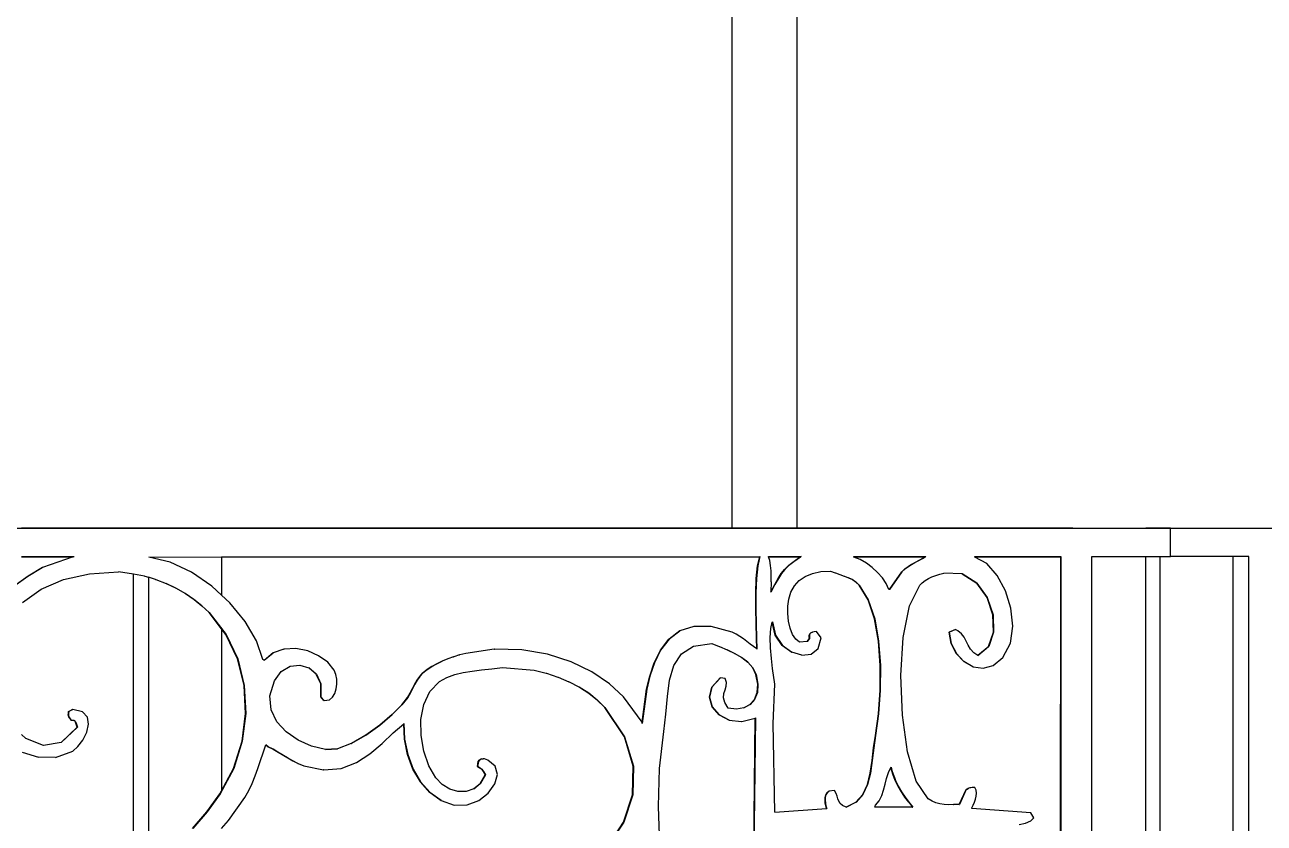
# Model space of a CAD drawing. Header units: inches. Extents: x -343 to 13887, y -13069 to -746.
# Drawn here: x 3026.01 to 3064.18, y -9092.24 to -9067.67 of the extents above; entities that cross this region are included whole.
import ezdxf

# ---------------------------------------------------------------- set-up
doc = ezdxf.new("R2010")
doc.units = ezdxf.units.IN
doc.header["$LTSCALE"] = 17
doc.header["$MEASUREMENT"] = 0
doc.layers.add('OUTLINE', color=1, linetype='Continuous', lineweight=25)

# ---------------------------------------------------------------- blocks, each defined once
blk = doc.blocks.new('kk')
for p, q in [((-1759, -2491.1), (-1656.537, -2491.1)), ((-1720.193, -2491.1), (-1723.644, -2491.1)), ((-1719.728, -2491.1), (-1720.193, -2491.1)), ((-1717.483, -2491.1), (-1719.728, -2491.1)), ((-1691.267, -2491.1), (-1717.483, -2491.1)), ((-1691.267, -2491.1), (-1689.022, -2491.1)), ((-1688.59, -2491.1), (-1689.022, -2491.1)), ((-1688.266, -2491.1), (-1688.59, -2491.1)), ((-1688.266, -2491.965), (-1688.266, -2491.1)), ((-1688.266, -2491.1), (-1686.344, -2491.1)), ((-1686.344, -2491.1), (-1660.129, -2491.1)), ((-1723.644, -2491.969), (-1722.024, -2491.965)), ((-1723.644, -2491.976), (-1722.055, -2491.976)), ((-1722.055, -2491.976), (-1722.999, -2492.311)), ((-1722.055, -2491.976), (-1722.051, -2491.976)), ((-1722.051, -2491.976), (-1722.024, -2491.965)), ((-1722.024, -2491.965), (-1722.02, -2491.965)), ((-1719.726, -2491.986), (-1717.483, -2491.984)), ((-1719.066, -2492.145), (-1719.726, -2491.986)), ((-1718.409, -2492.453), (-1719.066, -2492.145)), ((-1717.483, -2491.984), (-1710.393, -2491.976)), ((-1717.483, -2491.984), (-1717.483, -2493.159)), ((-1710.393, -2491.976), (-1700.907, -2491.965)), ((-1710.393, -2491.976), (-1700.91, -2491.976)), ((-1701.018, -2492.644), (-1700.978, -2492.256)), ((-1700.974, -2492.256), (-1701.013, -2492.644)), ((-1700.978, -2492.256), (-1700.91, -2491.976)), ((-1700.978, -2492.256), (-1700.974, -2492.256)), ((-1700.903, -2491.965), (-1700.974, -2492.256)), ((-1700.91, -2491.976), (-1700.907, -2491.965)), ((-1700.907, -2491.965), (-1700.903, -2491.965)), ((-1700.64, -2491.965), (-1699.641, -2491.965)), ((-1700.637, -2491.976), (-1700.64, -2491.965)), ((-1700.637, -2491.976), (-1699.657, -2491.976)), ((-1700.599, -2492.091), (-1700.637, -2491.976)), ((-1700.574, -2492.241), (-1700.599, -2492.091)), ((-1700.561, -2492.406), (-1700.574, -2492.241)), ((-1700.146, -2492.369), (-1700.022, -2492.25)), ((-1700.018, -2492.25), (-1700.142, -2492.369)), ((-1700.022, -2492.25), (-1699.859, -2492.121)), ((-1700.022, -2492.25), (-1700.018, -2492.25)), ((-1699.855, -2492.121), (-1700.018, -2492.25)), ((-1699.859, -2492.121), (-1699.657, -2491.976)), ((-1699.859, -2492.121), (-1699.855, -2492.121)), ((-1699.652, -2491.976), (-1699.855, -2492.121)), ((-1699.657, -2491.976), (-1699.641, -2491.965)), ((-1699.657, -2491.976), (-1699.652, -2491.976)), ((-1699.637, -2491.965), (-1699.652, -2491.976)), ((-1699.641, -2491.965), (-1699.637, -2491.965)), ((-1698.012, -2491.965), (-1695.795, -2491.965)), ((-1698.012, -2491.976), (-1698.012, -2491.965)), ((-1698.012, -2491.976), (-1695.813, -2491.976)), ((-1698.012, -2491.986), (-1698.012, -2491.976)), ((-1697.817, -2492.062), (-1698.012, -2491.986)), ((-1697.626, -2492.17), (-1697.817, -2492.062)), ((-1697.444, -2492.304), (-1697.626, -2492.17)), ((-1696.349, -2492.282), (-1696.242, -2492.216)), ((-1696.237, -2492.216), (-1696.344, -2492.282)), ((-1696.242, -2492.216), (-1696.13, -2492.155)), ((-1696.242, -2492.216), (-1696.237, -2492.216)), ((-1696.125, -2492.155), (-1696.237, -2492.216)), ((-1696.13, -2492.155), (-1696.016, -2492.095)), ((-1696.13, -2492.155), (-1696.125, -2492.155)), ((-1696.011, -2492.095), (-1696.125, -2492.155)), ((-1696.016, -2492.095), (-1695.903, -2492.033)), ((-1696.016, -2492.095), (-1696.011, -2492.095)), ((-1695.899, -2492.033), (-1696.011, -2492.095)), ((-1695.903, -2492.033), (-1695.813, -2491.976)), ((-1695.903, -2492.033), (-1695.899, -2492.033)), ((-1695.808, -2491.976), (-1695.899, -2492.033)), ((-1695.813, -2491.976), (-1695.795, -2491.965)), ((-1695.813, -2491.976), (-1695.808, -2491.976)), ((-1695.791, -2491.965), (-1695.808, -2491.976)), ((-1695.795, -2491.965), (-1695.791, -2491.965)), ((-1694.286, -2491.965), (-1691.639, -2491.965)), ((-1694.286, -2491.976), (-1694.286, -2491.965)), ((-1694.286, -2491.976), (-1691.639, -2491.976)), ((-1694.286, -2491.986), (-1694.286, -2491.976)), ((-1693.921, -2492.189), (-1694.286, -2491.986)), ((-1693.599, -2492.551), (-1693.921, -2492.189)), ((-1691.652, -2506.258), (-1691.639, -2491.976)), ((-1691.634, -2491.976), (-1691.647, -2506.258)), ((-1691.639, -2491.976), (-1691.639, -2491.965)), ((-1691.639, -2491.965), (-1691.634, -2491.965)), ((-1691.639, -2491.976), (-1691.634, -2491.976)), ((-1691.634, -2491.965), (-1691.634, -2491.976)), ((-1690.679, -2522.061), (-1690.679, -2491.965)), ((-1690.679, -2491.965), (-1689.022, -2491.965)), ((-1689.022, -2522.061), (-1689.022, -2491.965)), ((-1689.022, -2491.965), (-1688.59, -2491.965)), ((-1688.59, -2491.965), (-1688.59, -2522.061)), ((-1688.59, -2491.965), (-1688.266, -2491.965)), ((-1686.344, -2491.965), (-1688.266, -2491.965)), ((-1686.344, -2491.965), (-1686.344, -2519.705)), ((-1685.854, -2491.965), (-1686.344, -2491.965)), ((-1685.854, -2519.705), (-1685.854, -2491.965)), ((-1723.875, -2492.88), (-1723.448, -2492.572)), ((-1723.443, -2492.572), (-1723.87, -2492.88)), ((-1723.448, -2492.572), (-1723.004, -2492.311)), ((-1723.448, -2492.572), (-1723.443, -2492.572)), ((-1722.999, -2492.311), (-1723.443, -2492.572)), ((-1723.004, -2492.311), (-1722.999, -2492.311)), ((-1722.346, -2492.678), (-1721.552, -2492.497)), ((-1721.552, -2492.497), (-1720.658, -2492.441)), ((-1720.193, -2492.516), (-1720.658, -2492.441)), ((-1720.193, -2501.977), (-1720.193, -2492.516)), ((-1719.851, -2492.57), (-1720.193, -2492.516)), ((-1719.851, -2492.57), (-1719.846, -2492.57)), ((-1719.846, -2492.57), (-1719.728, -2492.609)), ((-1719.728, -2492.609), (-1719.728, -2501.605)), ((-1719.514, -2492.676), (-1719.728, -2492.609)), ((-1717.785, -2492.881), (-1718.409, -2492.453)), ((-1701.033, -2493.095), (-1701.018, -2492.644)), ((-1701.013, -2492.644), (-1701.028, -2493.095)), ((-1701.018, -2492.644), (-1701.013, -2492.644)), ((-1700.558, -2492.58), (-1700.561, -2492.406)), ((-1700.56, -2492.753), (-1700.558, -2492.58)), ((-1700.445, -2492.826), (-1700.342, -2492.641)), ((-1700.337, -2492.641), (-1700.441, -2492.826)), ((-1700.342, -2492.641), (-1700.248, -2492.493)), ((-1700.342, -2492.641), (-1700.337, -2492.641)), ((-1700.243, -2492.493), (-1700.337, -2492.641)), ((-1700.248, -2492.493), (-1700.146, -2492.369)), ((-1700.248, -2492.493), (-1700.243, -2492.493)), ((-1700.142, -2492.369), (-1700.243, -2492.493)), ((-1700.146, -2492.369), (-1700.142, -2492.369)), ((-1699.696, -2492.709), (-1699.512, -2492.58)), ((-1699.512, -2492.58), (-1699.29, -2492.488)), ((-1699.29, -2492.488), (-1699.029, -2492.433)), ((-1699.029, -2492.433), (-1698.729, -2492.419)), ((-1698.729, -2492.419), (-1698.586, -2492.476)), ((-1698.586, -2492.476), (-1698.582, -2492.476)), ((-1698.582, -2492.476), (-1698.309, -2492.571)), ((-1698.309, -2492.571), (-1698.304, -2492.571)), ((-1698.304, -2492.571), (-1698.18, -2492.622)), ((-1698.18, -2492.622), (-1698.176, -2492.622)), ((-1698.061, -2492.681), (-1698.18, -2492.622)), ((-1698.176, -2492.622), (-1698.056, -2492.681)), ((-1697.279, -2492.459), (-1697.444, -2492.304)), ((-1697.135, -2492.627), (-1697.279, -2492.459)), ((-1697.019, -2492.803), (-1697.135, -2492.627)), ((-1696.918, -2492.981), (-1696.536, -2492.441)), ((-1696.531, -2492.441), (-1696.914, -2492.981)), ((-1696.536, -2492.441), (-1696.448, -2492.355)), ((-1696.536, -2492.441), (-1696.531, -2492.441)), ((-1696.444, -2492.355), (-1696.531, -2492.441)), ((-1696.448, -2492.355), (-1696.349, -2492.282)), ((-1696.448, -2492.355), (-1696.444, -2492.355)), ((-1696.344, -2492.282), (-1696.444, -2492.355)), ((-1696.349, -2492.282), (-1696.344, -2492.282)), ((-1695.716, -2492.649), (-1695.607, -2492.597)), ((-1695.607, -2492.597), (-1695.491, -2492.552)), ((-1695.491, -2492.552), (-1695.369, -2492.515)), ((-1695.369, -2492.515), (-1695.241, -2492.484)), ((-1694.679, -2492.507), (-1695.241, -2492.484)), ((-1694.679, -2492.507), (-1694.674, -2492.507)), ((-1694.228, -2492.785), (-1694.679, -2492.507)), ((-1694.674, -2492.507), (-1694.224, -2492.785)), ((-1693.342, -2493.024), (-1693.599, -2492.551)), ((-1723.609, -2493.382), (-1723.033, -2492.976)), ((-1723.033, -2492.976), (-1722.346, -2492.678)), ((-1719.514, -2492.676), (-1719.51, -2492.676)), ((-1719.51, -2492.676), (-1719.193, -2492.802)), ((-1719.193, -2492.802), (-1719.189, -2492.802)), ((-1718.889, -2492.947), (-1719.193, -2492.802)), ((-1719.189, -2492.802), (-1718.884, -2492.947)), ((-1718.889, -2492.947), (-1718.884, -2492.947)), ((-1718.603, -2493.109), (-1718.889, -2492.947)), ((-1718.884, -2492.947), (-1718.598, -2493.109)), ((-1717.483, -2493.159), (-1717.785, -2492.881)), ((-1700.56, -2492.753), (-1700.568, -2493.058)), ((-1700.441, -2492.826), (-1700.568, -2493.068)), ((-1700.568, -2493.058), (-1700.445, -2492.826)), ((-1700.445, -2492.826), (-1700.441, -2492.826)), ((-1699.949, -2493.063), (-1699.842, -2492.871)), ((-1699.842, -2492.871), (-1699.696, -2492.709)), ((-1697.95, -2492.756), (-1698.061, -2492.681)), ((-1698.061, -2492.681), (-1698.056, -2492.681)), ((-1698.056, -2492.681), (-1697.946, -2492.756)), ((-1697.95, -2492.756), (-1697.946, -2492.756)), ((-1697.85, -2492.851), (-1697.95, -2492.756)), ((-1697.946, -2492.756), (-1697.845, -2492.851)), ((-1697.571, -2493.301), (-1697.85, -2492.851)), ((-1697.85, -2492.851), (-1697.845, -2492.851)), ((-1697.845, -2492.851), (-1697.567, -2493.301)), ((-1696.937, -2492.981), (-1697.019, -2492.803)), ((-1696.918, -2492.981), (-1696.937, -2492.981)), ((-1696.914, -2492.981), (-1696.918, -2492.981)), ((-1696.3, -2493.491), (-1695.982, -2492.851)), ((-1695.982, -2492.851), (-1695.904, -2492.776)), ((-1695.904, -2492.776), (-1695.815, -2492.708)), ((-1695.815, -2492.708), (-1695.716, -2492.649)), ((-1694.228, -2492.785), (-1694.224, -2492.785)), ((-1693.908, -2493.234), (-1694.228, -2492.785)), ((-1694.224, -2492.785), (-1693.904, -2493.234)), ((-1693.174, -2493.561), (-1693.342, -2493.024)), ((-1718.336, -2493.289), (-1718.603, -2493.109)), ((-1718.603, -2493.109), (-1718.598, -2493.109)), ((-1718.598, -2493.109), (-1718.331, -2493.289)), ((-1718.336, -2493.289), (-1718.331, -2493.289)), ((-1718.091, -2493.485), (-1718.336, -2493.289)), ((-1718.331, -2493.289), (-1718.086, -2493.485)), ((-1717.224, -2493.396), (-1717.483, -2493.159)), ((-1716.756, -2493.966), (-1717.224, -2493.396)), ((-1701.033, -2493.095), (-1701.028, -2493.095)), ((-1701.032, -2493.573), (-1701.033, -2493.095)), ((-1701.028, -2493.095), (-1701.027, -2493.573)), ((-1700.568, -2493.068), (-1700.568, -2493.058)), ((-1700.048, -2493.497), (-1700.019, -2493.284)), ((-1700.019, -2493.284), (-1699.949, -2493.063)), ((-1697.571, -2493.301), (-1697.567, -2493.301)), ((-1697.376, -2493.89), (-1697.571, -2493.301)), ((-1697.567, -2493.301), (-1697.371, -2493.89)), ((-1693.908, -2493.234), (-1693.904, -2493.234)), ((-1693.732, -2493.766), (-1693.908, -2493.234)), ((-1693.904, -2493.234), (-1693.727, -2493.766)), ((-1718.091, -2493.485), (-1718.086, -2493.485)), ((-1717.868, -2493.695), (-1718.091, -2493.485)), ((-1718.086, -2493.485), (-1717.863, -2493.695)), ((-1717.868, -2493.695), (-1717.863, -2493.695)), ((-1717.483, -2494.192), (-1717.868, -2493.695)), ((-1717.863, -2493.695), (-1717.345, -2494.364)), ((-1701.021, -2494.043), (-1701.032, -2493.573)), ((-1701.032, -2493.573), (-1701.027, -2493.573)), ((-1701.027, -2493.573), (-1701.017, -2494.043)), ((-1700.05, -2493.727), (-1700.048, -2493.497)), ((-1700.026, -2493.958), (-1700.05, -2493.727)), ((-1696.492, -2494.464), (-1696.3, -2493.491)), ((-1693.712, -2494.297), (-1693.732, -2493.766)), ((-1693.732, -2493.766), (-1693.727, -2493.766)), ((-1693.727, -2493.766), (-1693.707, -2494.297)), ((-1693.116, -2494.115), (-1693.174, -2493.561)), ((-1716.409, -2494.559), (-1716.756, -2493.966)), ((-1702.943, -2494.118), (-1703.366, -2494.256)), ((-1702.943, -2494.118), (-1702.939, -2494.118)), ((-1702.408, -2494.127), (-1702.939, -2494.118)), ((-1701.763, -2494.3), (-1702.408, -2494.127)), ((-1701.021, -2494.043), (-1701.017, -2494.043)), ((-1701.009, -2494.47), (-1701.021, -2494.043)), ((-1701.017, -2494.043), (-1701.005, -2494.47)), ((-1700.573, -2494.188), (-1700.523, -2493.985)), ((-1700.523, -2493.985), (-1700.521, -2493.976)), ((-1700.433, -2494.387), (-1700.523, -2493.985)), ((-1700.521, -2493.976), (-1700.429, -2494.387)), ((-1699.976, -2494.176), (-1700.026, -2493.958)), ((-1697.376, -2493.89), (-1697.371, -2493.89)), ((-1697.255, -2494.576), (-1697.376, -2493.89)), ((-1697.371, -2493.89), (-1697.251, -2494.576)), ((-1693.193, -2494.636), (-1693.116, -2494.115)), ((-1717.483, -2494.192), (-1717.483, -2499.177)), ((-1717.349, -2494.364), (-1717.483, -2494.192)), ((-1717.349, -2494.364), (-1717.345, -2494.364)), ((-1716.989, -2495.122), (-1717.349, -2494.364)), ((-1717.345, -2494.364), (-1716.985, -2495.122)), ((-1703.967, -2494.847), (-1703.708, -2494.51)), ((-1703.704, -2494.51), (-1703.962, -2494.847)), ((-1703.708, -2494.51), (-1703.371, -2494.256)), ((-1703.708, -2494.51), (-1703.704, -2494.51)), ((-1703.366, -2494.256), (-1703.704, -2494.51)), ((-1703.371, -2494.256), (-1703.366, -2494.256)), ((-1701.639, -2494.358), (-1701.763, -2494.3)), ((-1701.524, -2494.426), (-1701.639, -2494.358)), ((-1701.414, -2494.502), (-1701.524, -2494.426)), ((-1701.308, -2494.581), (-1701.414, -2494.502)), ((-1701.009, -2494.47), (-1701.005, -2494.47)), ((-1701.003, -2494.815), (-1701.009, -2494.47)), ((-1701.005, -2494.47), (-1700.998, -2494.819)), ((-1700.59, -2494.465), (-1700.573, -2494.188)), ((-1700.58, -2494.779), (-1700.59, -2494.465)), ((-1700.433, -2494.387), (-1700.429, -2494.387)), ((-1700.219, -2494.704), (-1700.433, -2494.387)), ((-1700.429, -2494.387), (-1700.214, -2494.704)), ((-1699.901, -2494.366), (-1699.976, -2494.176)), ((-1699.804, -2494.514), (-1699.901, -2494.366)), ((-1699.686, -2494.602), (-1699.804, -2494.514)), ((-1699.45, -2494.581), (-1699.379, -2494.495)), ((-1699.374, -2494.495), (-1699.446, -2494.581)), ((-1699.388, -2494.44), (-1699.385, -2494.393)), ((-1699.379, -2494.495), (-1699.388, -2494.44)), ((-1699.388, -2494.44), (-1699.383, -2494.44)), ((-1699.385, -2494.393), (-1699.368, -2494.353)), ((-1699.385, -2494.393), (-1699.38, -2494.393)), ((-1699.38, -2494.393), (-1699.383, -2494.44)), ((-1699.383, -2494.44), (-1699.374, -2494.495)), ((-1699.364, -2494.353), (-1699.38, -2494.393)), ((-1699.379, -2494.495), (-1699.374, -2494.495)), ((-1699.368, -2494.353), (-1699.339, -2494.322)), ((-1699.368, -2494.353), (-1699.364, -2494.353)), ((-1699.334, -2494.322), (-1699.364, -2494.353)), ((-1699.339, -2494.322), (-1699.295, -2494.299)), ((-1699.339, -2494.322), (-1699.334, -2494.322)), ((-1699.29, -2494.299), (-1699.334, -2494.322)), ((-1699.295, -2494.299), (-1699.29, -2494.299)), ((-1699.237, -2494.285), (-1699.29, -2494.299)), ((-1699.237, -2494.285), (-1699.232, -2494.285)), ((-1699.164, -2494.278), (-1699.232, -2494.285)), ((-1699.164, -2494.278), (-1699.159, -2494.278)), ((-1699.016, -2494.473), (-1699.159, -2494.278)), ((-1699.11, -2494.796), (-1699.016, -2494.473)), ((-1696.563, -2495.631), (-1696.492, -2494.464)), ((-1695.079, -2494.3), (-1694.888, -2494.213)), ((-1695.079, -2494.3), (-1695.074, -2494.3)), ((-1695.018, -2494.647), (-1695.079, -2494.3)), ((-1694.883, -2494.213), (-1695.074, -2494.3)), ((-1695.074, -2494.3), (-1695.014, -2494.647)), ((-1694.888, -2494.213), (-1694.883, -2494.213)), ((-1694.811, -2494.257), (-1694.883, -2494.213)), ((-1694.701, -2494.344), (-1694.811, -2494.257)), ((-1694.619, -2494.453), (-1694.701, -2494.344)), ((-1694.553, -2494.576), (-1694.619, -2494.453)), ((-1693.862, -2494.742), (-1693.712, -2494.297)), ((-1693.707, -2494.297), (-1693.857, -2494.742)), ((-1693.712, -2494.297), (-1693.707, -2494.297)), ((-1716.215, -2495.143), (-1716.409, -2494.559)), ((-1716.17, -2495.163), (-1715.895, -2494.932)), ((-1715.891, -2494.932), (-1716.167, -2495.165)), ((-1715.895, -2494.932), (-1715.891, -2494.932)), ((-1715.561, -2494.817), (-1715.891, -2494.932)), ((-1715.561, -2494.817), (-1715.557, -2494.817)), ((-1715.198, -2494.803), (-1715.557, -2494.817)), ((-1715.198, -2494.803), (-1715.194, -2494.803)), ((-1714.83, -2494.876), (-1715.194, -2494.803)), ((-1714.494, -2495.021), (-1714.83, -2494.876)), ((-1709.085, -2494.825), (-1709.956, -2494.949)), ((-1709.085, -2494.825), (-1709.08, -2494.825)), ((-1708.238, -2494.841), (-1709.08, -2494.825)), ((-1707.445, -2494.976), (-1708.238, -2494.841)), ((-1704.159, -2495.238), (-1703.967, -2494.847)), ((-1703.962, -2494.847), (-1704.155, -2495.238)), ((-1703.967, -2494.847), (-1703.962, -2494.847)), ((-1703.322, -2494.963), (-1702.945, -2494.727)), ((-1702.945, -2494.727), (-1702.384, -2494.646)), ((-1702.384, -2494.646), (-1702.156, -2494.742)), ((-1702.156, -2494.742), (-1702.152, -2494.742)), ((-1702.152, -2494.742), (-1701.918, -2494.841)), ((-1701.918, -2494.841), (-1701.913, -2494.841)), ((-1701.684, -2494.949), (-1701.918, -2494.841)), ((-1701.913, -2494.841), (-1701.679, -2494.949)), ((-1701.205, -2494.663), (-1701.308, -2494.581)), ((-1701.102, -2494.743), (-1701.205, -2494.663)), ((-1701.003, -2494.815), (-1701.102, -2494.743)), ((-1700.998, -2494.819), (-1701.003, -2494.815)), ((-1700.552, -2495.106), (-1700.58, -2494.779)), ((-1700.219, -2494.704), (-1700.214, -2494.704)), ((-1699.931, -2494.913), (-1700.219, -2494.704)), ((-1700.214, -2494.704), (-1699.927, -2494.913)), ((-1699.931, -2494.913), (-1699.927, -2494.913)), ((-1699.619, -2495.006), (-1699.927, -2494.913)), ((-1699.685, -2494.603), (-1699.686, -2494.602)), ((-1699.45, -2494.581), (-1699.685, -2494.603)), ((-1699.45, -2494.581), (-1699.446, -2494.581)), ((-1699.326, -2494.97), (-1699.11, -2494.796)), ((-1697.255, -2494.576), (-1697.251, -2494.576)), ((-1697.2, -2495.32), (-1697.255, -2494.576)), ((-1697.251, -2494.576), (-1697.196, -2495.32)), ((-1695.018, -2494.647), (-1695.014, -2494.647)), ((-1694.86, -2494.956), (-1695.018, -2494.647)), ((-1695.014, -2494.647), (-1694.855, -2494.956)), ((-1694.49, -2494.702), (-1694.553, -2494.576)), ((-1694.417, -2494.823), (-1694.49, -2494.702)), ((-1694.322, -2494.93), (-1694.417, -2494.823)), ((-1694.193, -2495.012), (-1694.322, -2494.93)), ((-1694.193, -2495.012), (-1693.862, -2494.742)), ((-1693.857, -2494.742), (-1694.19, -2495.013)), ((-1693.862, -2494.742), (-1693.857, -2494.742)), ((-1693.426, -2495.078), (-1693.193, -2494.636)), ((-1716.787, -2495.942), (-1716.989, -2495.122)), ((-1716.989, -2495.122), (-1716.985, -2495.122)), ((-1716.985, -2495.122), (-1716.782, -2495.942)), ((-1716.17, -2495.163), (-1716.215, -2495.143)), ((-1716.167, -2495.165), (-1716.17, -2495.163)), ((-1715.369, -2495.347), (-1715.071, -2495.311)), ((-1715.071, -2495.311), (-1714.793, -2495.393)), ((-1714.213, -2495.224), (-1714.494, -2495.021)), ((-1714.017, -2495.467), (-1714.213, -2495.224)), ((-1711.012, -2495.353), (-1710.857, -2495.267)), ((-1710.853, -2495.267), (-1711.008, -2495.353)), ((-1710.857, -2495.267), (-1710.692, -2495.188)), ((-1710.857, -2495.267), (-1710.853, -2495.267)), ((-1710.688, -2495.188), (-1710.853, -2495.267)), ((-1710.692, -2495.188), (-1710.688, -2495.188)), ((-1710.518, -2495.116), (-1710.688, -2495.188)), ((-1710.518, -2495.116), (-1710.514, -2495.116)), ((-1710.338, -2495.052), (-1710.514, -2495.116)), ((-1710.338, -2495.052), (-1710.333, -2495.052)), ((-1710.151, -2494.996), (-1710.333, -2495.052)), ((-1710.151, -2494.996), (-1710.147, -2494.996)), ((-1709.961, -2494.949), (-1710.147, -2494.996)), ((-1709.961, -2494.949), (-1709.956, -2494.949)), ((-1706.719, -2495.21), (-1707.445, -2494.976)), ((-1706.076, -2495.521), (-1706.719, -2495.21)), ((-1704.298, -2495.65), (-1704.159, -2495.238)), ((-1704.155, -2495.238), (-1704.293, -2495.65)), ((-1704.159, -2495.238), (-1704.155, -2495.238)), ((-1703.555, -2495.321), (-1703.322, -2494.963)), ((-1701.684, -2494.949), (-1701.679, -2494.949)), ((-1701.467, -2495.072), (-1701.684, -2494.949)), ((-1701.679, -2494.949), (-1701.462, -2495.072)), ((-1701.467, -2495.072), (-1701.462, -2495.072)), ((-1701.277, -2495.217), (-1701.467, -2495.072)), ((-1701.462, -2495.072), (-1701.273, -2495.217)), ((-1701.277, -2495.217), (-1701.273, -2495.217)), ((-1701.127, -2495.39), (-1701.277, -2495.217)), ((-1701.273, -2495.217), (-1701.122, -2495.39)), ((-1700.514, -2495.419), (-1700.552, -2495.106)), ((-1699.616, -2495.005), (-1699.619, -2495.006)), ((-1699.616, -2495.005), (-1699.615, -2495.006)), ((-1699.615, -2495.006), (-1699.326, -2494.97)), ((-1694.86, -2494.956), (-1694.855, -2494.956)), ((-1694.627, -2495.201), (-1694.86, -2494.956)), ((-1694.855, -2494.956), (-1694.623, -2495.201)), ((-1694.627, -2495.201), (-1694.623, -2495.201)), ((-1694.344, -2495.36), (-1694.627, -2495.201)), ((-1694.623, -2495.201), (-1694.34, -2495.36)), ((-1694.19, -2495.013), (-1694.193, -2495.012)), ((-1693.718, -2495.323), (-1693.426, -2495.078)), ((-1715.857, -2495.792), (-1715.644, -2495.506)), ((-1715.644, -2495.506), (-1715.369, -2495.347)), ((-1714.793, -2495.393), (-1714.788, -2495.393)), ((-1714.565, -2495.586), (-1714.793, -2495.393)), ((-1714.788, -2495.393), (-1714.56, -2495.586)), ((-1714.565, -2495.586), (-1714.56, -2495.586)), ((-1714.43, -2495.887), (-1714.565, -2495.586)), ((-1714.56, -2495.586), (-1714.426, -2495.887)), ((-1713.963, -2495.598), (-1714.017, -2495.467)), ((-1713.934, -2495.743), (-1713.963, -2495.598)), ((-1711.461, -2495.773), (-1711.379, -2495.657)), ((-1711.374, -2495.657), (-1711.456, -2495.773)), ((-1711.379, -2495.657), (-1711.28, -2495.548)), ((-1711.379, -2495.657), (-1711.374, -2495.657)), ((-1711.275, -2495.548), (-1711.374, -2495.657)), ((-1711.28, -2495.548), (-1711.155, -2495.446)), ((-1711.28, -2495.548), (-1711.275, -2495.548)), ((-1711.151, -2495.446), (-1711.275, -2495.548)), ((-1711.155, -2495.446), (-1711.012, -2495.353)), ((-1711.155, -2495.446), (-1711.151, -2495.446)), ((-1711.008, -2495.353), (-1711.151, -2495.446)), ((-1711.012, -2495.353), (-1711.008, -2495.353)), ((-1710.769, -2495.813), (-1710.542, -2495.687)), ((-1710.542, -2495.687), (-1710.301, -2495.598)), ((-1710.301, -2495.598), (-1710.043, -2495.537)), ((-1710.043, -2495.537), (-1709.768, -2495.494)), ((-1709.768, -2495.494), (-1709.476, -2495.461)), ((-1709.476, -2495.461), (-1709.165, -2495.426)), ((-1709.165, -2495.426), (-1708.834, -2495.381)), ((-1708.834, -2495.381), (-1707.859, -2495.467)), ((-1707.859, -2495.467), (-1707.854, -2495.467)), ((-1707.854, -2495.467), (-1707.485, -2495.561)), ((-1707.485, -2495.561), (-1707.48, -2495.561)), ((-1707.48, -2495.561), (-1707.126, -2495.68)), ((-1707.126, -2495.68), (-1707.121, -2495.68)), ((-1707.121, -2495.68), (-1706.785, -2495.823)), ((-1705.534, -2495.888), (-1706.076, -2495.521)), ((-1704.395, -2496.051), (-1704.298, -2495.65)), ((-1704.293, -2495.65), (-1704.39, -2496.051)), ((-1704.298, -2495.65), (-1704.293, -2495.65)), ((-1703.685, -2495.77), (-1703.555, -2495.321)), ((-1701.127, -2495.39), (-1701.122, -2495.39)), ((-1701.027, -2495.597), (-1701.127, -2495.39)), ((-1701.122, -2495.39), (-1701.022, -2495.597)), ((-1701.027, -2495.597), (-1701.022, -2495.597)), ((-1700.968, -2495.898), (-1701.027, -2495.597)), ((-1701.022, -2495.597), (-1700.964, -2495.898)), ((-1700.449, -2495.9), (-1700.514, -2495.419)), ((-1697.203, -2496.079), (-1697.2, -2495.32)), ((-1697.2, -2495.32), (-1697.196, -2495.32)), ((-1697.196, -2495.32), (-1697.198, -2496.079)), ((-1696.517, -2496.85), (-1696.563, -2495.631)), ((-1694.344, -2495.36), (-1694.34, -2495.36)), ((-1694.34, -2495.36), (-1694.035, -2495.409)), ((-1694.033, -2495.408), (-1694.035, -2495.409)), ((-1694.033, -2495.408), (-1694.03, -2495.409)), ((-1694.03, -2495.409), (-1693.718, -2495.323)), ((-1716.787, -2495.942), (-1716.782, -2495.942)), ((-1716.741, -2496.795), (-1716.787, -2495.942)), ((-1716.782, -2495.942), (-1716.736, -2496.795)), ((-1715.994, -2496.26), (-1715.857, -2495.792)), ((-1714.43, -2495.887), (-1714.426, -2495.887)), ((-1714.428, -2496.289), (-1714.43, -2495.887)), ((-1714.426, -2495.887), (-1714.423, -2496.289)), ((-1713.995, -2496.18), (-1713.95, -2496.044)), ((-1713.95, -2496.044), (-1713.929, -2495.895)), ((-1713.929, -2495.895), (-1713.934, -2495.743)), ((-1711.671, -2496.166), (-1711.532, -2495.897)), ((-1711.527, -2495.897), (-1711.666, -2496.166)), ((-1711.532, -2495.897), (-1711.461, -2495.773)), ((-1711.532, -2495.897), (-1711.527, -2495.897)), ((-1711.456, -2495.773), (-1711.527, -2495.897)), ((-1711.461, -2495.773), (-1711.456, -2495.773)), ((-1711.07, -2496.118), (-1710.769, -2495.813)), ((-1706.785, -2495.823), (-1706.78, -2495.823)), ((-1706.466, -2495.989), (-1706.785, -2495.823)), ((-1706.78, -2495.823), (-1706.462, -2495.989)), ((-1706.466, -2495.989), (-1706.462, -2495.989)), ((-1706.174, -2496.177), (-1706.466, -2495.989)), ((-1706.462, -2495.989), (-1706.17, -2496.177)), ((-1705.107, -2496.289), (-1705.534, -2495.888)), ((-1704.39, -2496.051), (-1704.534, -2497.111)), ((-1704.534, -2497.067), (-1704.395, -2496.051)), ((-1704.395, -2496.051), (-1704.39, -2496.051)), ((-1703.752, -2496.279), (-1703.685, -2495.77)), ((-1702.46, -2496.296), (-1702.387, -2495.989)), ((-1702.382, -2495.989), (-1702.456, -2496.296)), ((-1702.387, -2495.989), (-1702.126, -2495.705)), ((-1702.387, -2495.989), (-1702.382, -2495.989)), ((-1702.121, -2495.705), (-1702.382, -2495.989)), ((-1702.126, -2495.705), (-1702.121, -2495.705)), ((-1701.978, -2495.727), (-1702.121, -2495.705)), ((-1702.012, -2496.186), (-1701.976, -2496.071)), ((-1701.934, -2495.849), (-1701.978, -2495.727)), ((-1701.976, -2496.071), (-1701.941, -2495.961)), ((-1701.941, -2495.961), (-1701.934, -2495.849)), ((-1700.987, -2496.156), (-1700.968, -2495.898)), ((-1700.964, -2495.898), (-1700.982, -2496.156)), ((-1700.968, -2495.898), (-1700.964, -2495.898)), ((-1700.497, -2497.111), (-1700.449, -2495.9)), ((-1697.255, -2496.812), (-1697.203, -2496.079)), ((-1697.198, -2496.079), (-1697.251, -2496.812)), ((-1697.203, -2496.079), (-1697.198, -2496.079)), ((-1715.959, -2496.682), (-1715.994, -2496.26)), ((-1714.428, -2496.289), (-1714.423, -2496.289)), ((-1714.332, -2496.397), (-1714.428, -2496.289)), ((-1714.423, -2496.289), (-1714.328, -2496.397)), ((-1714.332, -2496.397), (-1714.328, -2496.397)), ((-1714.328, -2496.397), (-1714.161, -2496.376)), ((-1714.161, -2496.376), (-1714.065, -2496.294)), ((-1714.065, -2496.294), (-1713.995, -2496.18)), ((-1711.932, -2496.538), (-1711.753, -2496.311)), ((-1711.748, -2496.311), (-1711.927, -2496.538)), ((-1711.753, -2496.311), (-1711.671, -2496.166)), ((-1711.753, -2496.311), (-1711.748, -2496.311)), ((-1711.666, -2496.166), (-1711.748, -2496.311)), ((-1711.671, -2496.166), (-1711.666, -2496.166)), ((-1711.257, -2496.52), (-1711.07, -2496.118)), ((-1706.174, -2496.177), (-1706.17, -2496.177)), ((-1705.912, -2496.385), (-1706.174, -2496.177)), ((-1706.17, -2496.177), (-1705.908, -2496.385)), ((-1705.912, -2496.385), (-1705.908, -2496.385)), ((-1705.685, -2496.613), (-1705.912, -2496.385)), ((-1705.908, -2496.385), (-1705.68, -2496.613)), ((-1704.534, -2497.067), (-1705.107, -2496.289)), ((-1703.799, -2496.816), (-1703.752, -2496.279)), ((-1702.46, -2496.296), (-1702.456, -2496.296)), ((-1702.376, -2496.591), (-1702.46, -2496.296)), ((-1702.456, -2496.296), (-1702.371, -2496.591)), ((-1702.025, -2496.314), (-1702.012, -2496.186)), ((-1701.99, -2496.461), (-1702.025, -2496.314)), ((-1701.882, -2496.635), (-1701.99, -2496.461)), ((-1701.215, -2496.525), (-1701.072, -2496.367)), ((-1701.068, -2496.367), (-1701.21, -2496.525)), ((-1701.072, -2496.367), (-1700.987, -2496.156)), ((-1701.072, -2496.367), (-1701.068, -2496.367)), ((-1700.982, -2496.156), (-1701.068, -2496.367)), ((-1700.987, -2496.156), (-1700.982, -2496.156)), ((-1722.203, -2496.841), (-1722.201, -2496.797)), ((-1722.199, -2496.876), (-1722.203, -2496.841)), ((-1722.203, -2496.841), (-1722.199, -2496.841)), ((-1722.201, -2496.797), (-1722.192, -2496.743)), ((-1722.201, -2496.797), (-1722.196, -2496.797)), ((-1722.196, -2496.797), (-1722.199, -2496.841)), ((-1722.199, -2496.841), (-1722.194, -2496.876)), ((-1722.187, -2496.743), (-1722.196, -2496.797)), ((-1722.192, -2496.743), (-1722.072, -2496.678)), ((-1722.192, -2496.743), (-1722.187, -2496.743)), ((-1722.069, -2496.679), (-1722.187, -2496.743)), ((-1722.072, -2496.678), (-1722.069, -2496.679)), ((-1722.069, -2496.679), (-1722.067, -2496.678)), ((-1721.764, -2496.749), (-1722.067, -2496.678)), ((-1721.61, -2496.911), (-1721.764, -2496.749)), ((-1716.851, -2497.653), (-1716.741, -2496.795)), ((-1716.736, -2496.795), (-1716.846, -2497.653)), ((-1716.741, -2496.795), (-1716.736, -2496.795)), ((-1715.782, -2497.053), (-1715.959, -2496.682)), ((-1712.612, -2497.156), (-1712.23, -2496.833)), ((-1712.225, -2496.833), (-1712.607, -2497.156)), ((-1712.23, -2496.833), (-1711.932, -2496.538)), ((-1712.23, -2496.833), (-1712.225, -2496.833)), ((-1711.927, -2496.538), (-1712.225, -2496.833)), ((-1711.932, -2496.538), (-1711.927, -2496.538)), ((-1711.343, -2496.985), (-1711.257, -2496.52)), ((-1705.685, -2496.613), (-1705.68, -2496.613)), ((-1705.078, -2497.516), (-1705.685, -2496.613)), ((-1705.68, -2496.613), (-1705.074, -2497.516)), ((-1703.865, -2497.349), (-1703.799, -2496.816)), ((-1702.376, -2496.591), (-1702.371, -2496.591)), ((-1702.163, -2496.838), (-1702.376, -2496.591)), ((-1702.371, -2496.591), (-1702.158, -2496.838)), ((-1702.163, -2496.838), (-1702.158, -2496.838)), ((-1701.851, -2497.001), (-1702.163, -2496.838)), ((-1702.158, -2496.838), (-1701.847, -2497.001)), ((-1701.627, -2496.665), (-1701.882, -2496.635)), ((-1701.405, -2496.626), (-1701.627, -2496.665)), ((-1701.405, -2496.626), (-1701.215, -2496.525)), ((-1701.405, -2496.626), (-1701.4, -2496.626)), ((-1701.21, -2496.525), (-1701.4, -2496.626)), ((-1701.215, -2496.525), (-1701.21, -2496.525)), ((-1697.348, -2497.478), (-1697.255, -2496.812)), ((-1697.251, -2496.812), (-1697.344, -2497.478)), ((-1697.255, -2496.812), (-1697.251, -2496.812)), ((-1722.425, -2497.691), (-1721.929, -2497.219)), ((-1721.924, -2497.219), (-1722.421, -2497.691)), ((-1722.188, -2496.907), (-1722.199, -2496.876)), ((-1722.199, -2496.876), (-1722.194, -2496.876)), ((-1722.194, -2496.876), (-1722.184, -2496.907)), ((-1722.188, -2496.907), (-1722.184, -2496.907)), ((-1722.171, -2496.936), (-1722.188, -2496.907)), ((-1722.184, -2496.907), (-1722.167, -2496.936)), ((-1722.171, -2496.936), (-1722.167, -2496.936)), ((-1722.148, -2496.967), (-1722.171, -2496.936)), ((-1722.167, -2496.936), (-1722.144, -2496.967)), ((-1722.148, -2496.967), (-1722.144, -2496.967)), ((-1722.12, -2497.003), (-1722.148, -2496.967)), ((-1722.144, -2496.967), (-1722.115, -2497.003)), ((-1722.12, -2497.003), (-1722.115, -2497.003)), ((-1722.115, -2497.003), (-1722.077, -2497.006)), ((-1722.077, -2497.006), (-1722.073, -2497.006)), ((-1722.073, -2497.006), (-1722.048, -2497.009)), ((-1722.048, -2497.009), (-1722.044, -2497.009)), ((-1722.044, -2497.009), (-1722.03, -2497.011)), ((-1722.03, -2497.011), (-1722.025, -2497.011)), ((-1722.025, -2497.011), (-1722.017, -2497.017)), ((-1722.006, -2497.027), (-1722.017, -2497.017)), ((-1722.017, -2497.017), (-1722.012, -2497.017)), ((-1722.012, -2497.017), (-1722.002, -2497.027)), ((-1721.994, -2497.043), (-1722.006, -2497.027)), ((-1722.006, -2497.027), (-1722.002, -2497.027)), ((-1722.002, -2497.027), (-1721.99, -2497.043)), ((-1721.994, -2497.043), (-1721.99, -2497.043)), ((-1721.977, -2497.067), (-1721.994, -2497.043)), ((-1721.99, -2497.043), (-1721.972, -2497.067)), ((-1721.977, -2497.067), (-1721.972, -2497.067)), ((-1721.929, -2497.219), (-1721.977, -2497.067)), ((-1721.972, -2497.067), (-1721.924, -2497.219)), ((-1721.929, -2497.219), (-1721.924, -2497.219)), ((-1721.634, -2497.376), (-1721.576, -2497.13)), ((-1721.576, -2497.13), (-1721.61, -2496.911)), ((-1715.494, -2497.367), (-1715.782, -2497.053)), ((-1713.043, -2497.466), (-1712.612, -2497.156)), ((-1712.607, -2497.156), (-1713.038, -2497.466)), ((-1712.612, -2497.156), (-1712.607, -2497.156)), ((-1712.195, -2497.396), (-1711.872, -2497.115)), ((-1711.872, -2497.115), (-1711.867, -2497.111)), ((-1711.85, -2497.592), (-1711.872, -2497.115)), ((-1711.867, -2497.111), (-1711.846, -2497.592)), ((-1711.337, -2497.477), (-1711.343, -2496.985)), ((-1704.534, -2497.111), (-1704.534, -2497.067)), ((-1701.851, -2497.001), (-1701.847, -2497.001)), ((-1701.847, -2497.001), (-1701.471, -2497.047)), ((-1701.469, -2497.046), (-1701.471, -2497.047)), ((-1701.469, -2497.046), (-1701.466, -2497.047)), ((-1701.466, -2497.047), (-1701.051, -2496.939)), ((-1701.146, -2505.539), (-1701.051, -2496.939)), ((-1701.046, -2496.938), (-1701.142, -2505.543)), ((-1701.051, -2496.939), (-1701.046, -2496.938)), ((-1700.449, -2499.835), (-1700.497, -2497.111)), ((-1696.358, -2497.982), (-1696.517, -2496.85)), ((-1723.512, -2497.565), (-1723.644, -2497.445)), ((-1722.968, -2497.781), (-1723.512, -2497.565)), ((-1721.755, -2497.617), (-1721.634, -2497.376)), ((-1715.127, -2497.618), (-1715.494, -2497.367)), ((-1713.489, -2497.722), (-1713.043, -2497.466)), ((-1713.038, -2497.466), (-1713.484, -2497.722)), ((-1713.043, -2497.466), (-1713.038, -2497.466)), ((-1712.54, -2497.719), (-1712.195, -2497.396)), ((-1711.85, -2497.592), (-1711.846, -2497.592)), ((-1711.755, -2498.064), (-1711.85, -2497.592)), ((-1711.846, -2497.592), (-1711.75, -2498.064)), ((-1711.252, -2497.962), (-1711.337, -2497.477)), ((-1705.078, -2497.516), (-1705.074, -2497.516)), ((-1704.804, -2498.422), (-1705.078, -2497.516)), ((-1705.074, -2497.516), (-1704.8, -2498.422)), ((-1703.998, -2498.494), (-1703.865, -2497.349)), ((-1697.403, -2497.86), (-1697.348, -2497.478)), ((-1697.344, -2497.478), (-1697.399, -2497.86)), ((-1697.348, -2497.478), (-1697.344, -2497.478)), ((-1722.425, -2497.691), (-1722.968, -2497.781)), ((-1722.594, -2498.149), (-1722.067, -2497.954)), ((-1722.425, -2497.691), (-1722.421, -2497.691)), ((-1722.067, -2497.954), (-1721.909, -2497.82)), ((-1721.909, -2497.82), (-1721.755, -2497.617)), ((-1717.115, -2498.489), (-1716.851, -2497.653)), ((-1716.846, -2497.653), (-1717.11, -2498.489)), ((-1716.851, -2497.653), (-1716.846, -2497.653)), ((-1716.203, -2498.007), (-1716.12, -2497.763)), ((-1716.12, -2497.763), (-1716.119, -2497.759)), ((-1716.052, -2497.824), (-1716.12, -2497.763)), ((-1716.119, -2497.759), (-1716.048, -2497.824)), ((-1716.052, -2497.824), (-1716.048, -2497.824)), ((-1715.898, -2497.9), (-1716.052, -2497.824)), ((-1716.048, -2497.824), (-1715.893, -2497.9)), ((-1715.898, -2497.9), (-1715.893, -2497.9)), ((-1715.748, -2497.985), (-1715.898, -2497.9)), ((-1715.893, -2497.9), (-1715.743, -2497.985)), ((-1715.748, -2497.985), (-1715.743, -2497.985)), ((-1715.448, -2498.167), (-1715.748, -2497.985)), ((-1715.743, -2497.985), (-1715.443, -2498.167)), ((-1714.712, -2497.801), (-1715.127, -2497.618)), ((-1714.281, -2497.91), (-1714.712, -2497.801)), ((-1714.281, -2497.91), (-1713.914, -2497.884)), ((-1714.28, -2497.911), (-1714.281, -2497.91)), ((-1713.914, -2497.884), (-1714.28, -2497.911)), ((-1713.914, -2497.884), (-1713.909, -2497.884)), ((-1713.489, -2497.722), (-1713.909, -2497.884)), ((-1713.489, -2497.722), (-1713.484, -2497.722)), ((-1712.914, -2498.038), (-1712.54, -2497.719)), ((-1711.098, -2498.407), (-1711.252, -2497.962)), ((-1697.449, -2498.251), (-1697.403, -2497.86)), ((-1697.399, -2497.86), (-1697.445, -2498.251)), ((-1697.403, -2497.86), (-1697.399, -2497.86)), ((-1696.091, -2498.886), (-1696.358, -2497.982)), ((-1723.619, -2497.991), (-1723.124, -2498.148)), ((-1722.594, -2498.149), (-1723.124, -2498.148)), ((-1716.362, -2498.49), (-1716.283, -2498.251)), ((-1716.283, -2498.251), (-1716.203, -2498.007)), ((-1715.448, -2498.167), (-1715.443, -2498.167)), ((-1715.292, -2498.255), (-1715.448, -2498.167)), ((-1715.443, -2498.167), (-1715.288, -2498.255)), ((-1715.292, -2498.255), (-1715.288, -2498.255)), ((-1715.129, -2498.337), (-1715.292, -2498.255)), ((-1715.288, -2498.255), (-1715.124, -2498.337)), ((-1715.129, -2498.337), (-1715.124, -2498.337)), ((-1715.124, -2498.337), (-1714.954, -2498.408)), ((-1713.799, -2498.49), (-1713.329, -2498.31)), ((-1713.329, -2498.31), (-1712.914, -2498.038)), ((-1711.755, -2498.064), (-1711.75, -2498.064)), ((-1711.59, -2498.508), (-1711.755, -2498.064)), ((-1711.75, -2498.064), (-1711.585, -2498.508)), ((-1709.603, -2498.43), (-1709.579, -2498.278)), ((-1709.574, -2498.278), (-1709.598, -2498.43)), ((-1709.579, -2498.278), (-1709.55, -2498.241)), ((-1709.579, -2498.278), (-1709.574, -2498.278)), ((-1709.545, -2498.241), (-1709.574, -2498.278)), ((-1709.55, -2498.241), (-1709.515, -2498.215)), ((-1709.55, -2498.241), (-1709.545, -2498.241)), ((-1709.51, -2498.215), (-1709.545, -2498.241)), ((-1709.515, -2498.215), (-1709.51, -2498.215)), ((-1709.475, -2498.199), (-1709.51, -2498.215)), ((-1709.475, -2498.199), (-1709.47, -2498.199)), ((-1709.47, -2498.199), (-1709.431, -2498.193)), ((-1709.431, -2498.193), (-1709.429, -2498.194)), ((-1709.427, -2498.193), (-1709.429, -2498.194)), ((-1709.381, -2498.198), (-1709.427, -2498.193)), ((-1709.334, -2498.212), (-1709.381, -2498.198)), ((-1709.287, -2498.235), (-1709.334, -2498.212)), ((-1709.053, -2498.42), (-1709.287, -2498.235)), ((-1697.507, -2498.631), (-1697.449, -2498.251)), ((-1697.445, -2498.251), (-1697.502, -2498.631)), ((-1697.449, -2498.251), (-1697.445, -2498.251)), ((-1717.11, -2498.489), (-1717.529, -2499.273)), ((-1717.483, -2499.177), (-1717.115, -2498.489)), ((-1717.115, -2498.489), (-1717.11, -2498.489)), ((-1716.537, -2498.95), (-1716.445, -2498.723)), ((-1716.445, -2498.723), (-1716.362, -2498.49)), ((-1714.954, -2498.408), (-1714.949, -2498.408)), ((-1714.949, -2498.408), (-1714.339, -2498.537)), ((-1714.336, -2498.537), (-1714.339, -2498.537)), ((-1714.336, -2498.537), (-1714.335, -2498.537)), ((-1714.335, -2498.537), (-1713.799, -2498.49)), ((-1711.59, -2498.508), (-1711.585, -2498.508)), ((-1711.36, -2498.905), (-1711.59, -2498.508)), ((-1711.585, -2498.508), (-1711.355, -2498.905)), ((-1710.888, -2498.776), (-1711.098, -2498.407)), ((-1709.603, -2498.43), (-1709.598, -2498.43)), ((-1709.552, -2498.46), (-1709.603, -2498.43)), ((-1709.598, -2498.43), (-1709.547, -2498.46)), ((-1709.552, -2498.46), (-1709.547, -2498.46)), ((-1709.509, -2498.489), (-1709.552, -2498.46)), ((-1709.547, -2498.46), (-1709.504, -2498.489)), ((-1709.515, -2498.952), (-1709.364, -2498.689)), ((-1709.359, -2498.689), (-1709.511, -2498.952)), ((-1709.509, -2498.489), (-1709.504, -2498.489)), ((-1709.473, -2498.517), (-1709.509, -2498.489)), ((-1709.504, -2498.489), (-1709.468, -2498.517)), ((-1709.473, -2498.517), (-1709.468, -2498.517)), ((-1709.442, -2498.549), (-1709.473, -2498.517)), ((-1709.468, -2498.517), (-1709.437, -2498.549)), ((-1709.442, -2498.549), (-1709.437, -2498.549)), ((-1709.414, -2498.587), (-1709.442, -2498.549)), ((-1709.437, -2498.549), (-1709.41, -2498.587)), ((-1709.414, -2498.587), (-1709.41, -2498.587)), ((-1709.389, -2498.633), (-1709.414, -2498.587)), ((-1709.41, -2498.587), (-1709.384, -2498.633)), ((-1709.389, -2498.633), (-1709.384, -2498.633)), ((-1709.364, -2498.689), (-1709.389, -2498.633)), ((-1709.384, -2498.633), (-1709.359, -2498.689)), ((-1709.364, -2498.689), (-1709.359, -2498.689)), ((-1709.072, -2498.968), (-1708.99, -2498.678)), ((-1709.057, -2498.422), (-1709.057, -2498.423)), ((-1708.99, -2498.678), (-1709.053, -2498.42)), ((-1704.826, -2499.306), (-1704.804, -2498.422)), ((-1704.8, -2498.422), (-1704.821, -2499.306)), ((-1704.804, -2498.422), (-1704.8, -2498.422)), ((-1704.028, -2499.663), (-1703.998, -2498.494)), ((-1697.596, -2498.984), (-1697.507, -2498.631)), ((-1697.502, -2498.631), (-1697.591, -2498.984)), ((-1697.507, -2498.631), (-1697.502, -2498.631)), ((-1697.003, -2498.796), (-1696.945, -2498.619)), ((-1696.945, -2498.619), (-1696.869, -2498.457)), ((-1696.869, -2498.457), (-1696.866, -2498.451)), ((-1696.81, -2498.662), (-1696.869, -2498.457)), ((-1696.869, -2498.457), (-1696.838, -2498.549)), ((-1696.866, -2498.451), (-1696.838, -2498.549)), ((-1696.838, -2498.549), (-1696.806, -2498.662)), ((-1696.81, -2498.662), (-1696.806, -2498.662)), ((-1696.735, -2498.858), (-1696.81, -2498.662)), ((-1696.806, -2498.662), (-1696.765, -2498.767)), ((-1716.642, -2499.17), (-1716.537, -2498.95)), ((-1711.36, -2498.905), (-1711.355, -2498.905)), ((-1711.069, -2499.235), (-1711.36, -2498.905)), ((-1711.355, -2498.905), (-1711.064, -2499.235)), ((-1710.69, -2498.983), (-1710.888, -2498.776)), ((-1710.457, -2499.127), (-1710.69, -2498.983)), ((-1710.204, -2499.203), (-1710.457, -2499.127)), ((-1709.718, -2499.122), (-1709.951, -2499.203)), ((-1709.718, -2499.122), (-1709.515, -2498.952)), ((-1709.718, -2499.122), (-1709.714, -2499.122)), ((-1709.511, -2498.952), (-1709.714, -2499.122)), ((-1709.515, -2498.952), (-1709.511, -2498.952)), ((-1709.272, -2499.249), (-1709.072, -2498.968)), ((-1697.737, -2499.289), (-1697.596, -2498.984)), ((-1697.591, -2498.984), (-1697.732, -2499.289)), ((-1697.596, -2498.984), (-1697.591, -2498.984)), ((-1697.097, -2499.156), (-1697.05, -2498.978)), ((-1697.05, -2498.978), (-1697.003, -2498.796)), ((-1696.765, -2498.767), (-1696.735, -2498.858)), ((-1696.765, -2498.767), (-1696.731, -2498.858)), ((-1696.735, -2498.858), (-1696.731, -2498.858)), ((-1696.647, -2499.041), (-1696.735, -2498.858)), ((-1696.731, -2498.858), (-1696.643, -2499.041)), ((-1696.548, -2499.212), (-1696.647, -2499.041)), ((-1696.647, -2499.041), (-1696.643, -2499.041)), ((-1696.643, -2499.041), (-1696.544, -2499.212)), ((-1695.719, -2499.424), (-1696.091, -2498.886)), ((-1694.553, -2499.143), (-1694.523, -2499.126)), ((-1694.518, -2499.126), (-1694.549, -2499.143)), ((-1694.523, -2499.126), (-1694.497, -2499.111)), ((-1694.523, -2499.126), (-1694.518, -2499.126)), ((-1694.492, -2499.111), (-1694.518, -2499.126)), ((-1694.497, -2499.111), (-1694.471, -2499.1)), ((-1694.497, -2499.111), (-1694.492, -2499.111)), ((-1694.467, -2499.1), (-1694.492, -2499.111)), ((-1694.471, -2499.1), (-1694.467, -2499.1)), ((-1694.444, -2499.091), (-1694.467, -2499.1)), ((-1694.444, -2499.091), (-1694.439, -2499.091)), ((-1694.411, -2499.084), (-1694.439, -2499.091)), ((-1694.411, -2499.084), (-1694.406, -2499.084)), ((-1694.369, -2499.08), (-1694.406, -2499.084)), ((-1694.369, -2499.08), (-1694.364, -2499.08)), ((-1694.314, -2499.078), (-1694.364, -2499.08)), ((-1694.286, -2499.078), (-1694.314, -2499.078)), ((-1694.247, -2499.163), (-1694.286, -2499.078)), ((-1717.932, -2499.822), (-1717.533, -2499.273)), ((-1717.529, -2499.273), (-1717.927, -2499.822)), ((-1717.533, -2499.273), (-1717.483, -2499.177)), ((-1717.533, -2499.273), (-1717.529, -2499.273)), ((-1717.268, -2500.089), (-1716.764, -2499.381)), ((-1716.764, -2499.381), (-1716.642, -2499.17)), ((-1711.069, -2499.235), (-1711.064, -2499.235)), ((-1710.72, -2499.479), (-1711.069, -2499.235)), ((-1711.064, -2499.235), (-1710.716, -2499.479)), ((-1710.72, -2499.479), (-1710.716, -2499.479)), ((-1710.716, -2499.479), (-1710.319, -2499.619)), ((-1709.951, -2499.203), (-1710.204, -2499.203)), ((-1709.92, -2499.615), (-1709.564, -2499.478)), ((-1709.564, -2499.478), (-1709.272, -2499.249)), ((-1705.104, -2500.141), (-1704.826, -2499.306)), ((-1704.821, -2499.306), (-1705.099, -2500.141)), ((-1704.826, -2499.306), (-1704.821, -2499.306)), ((-1698.9, -2499.47), (-1698.897, -2499.384)), ((-1698.9, -2499.47), (-1698.896, -2499.47)), ((-1698.892, -2499.559), (-1698.9, -2499.47)), ((-1698.897, -2499.384), (-1698.878, -2499.305)), ((-1698.897, -2499.384), (-1698.892, -2499.384)), ((-1698.892, -2499.384), (-1698.896, -2499.47)), ((-1698.896, -2499.47), (-1698.887, -2499.559)), ((-1698.873, -2499.305), (-1698.892, -2499.384)), ((-1698.878, -2499.305), (-1698.841, -2499.238)), ((-1698.878, -2499.305), (-1698.873, -2499.305)), ((-1698.836, -2499.238), (-1698.873, -2499.305)), ((-1698.841, -2499.238), (-1698.781, -2499.186)), ((-1698.841, -2499.238), (-1698.836, -2499.238)), ((-1698.777, -2499.186), (-1698.836, -2499.238)), ((-1698.781, -2499.186), (-1698.777, -2499.186)), ((-1698.614, -2499.165), (-1698.777, -2499.186)), ((-1698.614, -2499.165), (-1698.61, -2499.165)), ((-1698.56, -2499.257), (-1698.61, -2499.165)), ((-1698.53, -2499.344), (-1698.56, -2499.257)), ((-1698.506, -2499.425), (-1698.53, -2499.344)), ((-1698.478, -2499.499), (-1698.506, -2499.425)), ((-1698.434, -2499.567), (-1698.478, -2499.499)), ((-1697.95, -2499.529), (-1697.737, -2499.289)), ((-1697.732, -2499.289), (-1697.945, -2499.529)), ((-1697.737, -2499.289), (-1697.732, -2499.289)), ((-1697.344, -2499.619), (-1697.233, -2499.483)), ((-1697.233, -2499.483), (-1697.155, -2499.327)), ((-1697.155, -2499.327), (-1697.097, -2499.156)), ((-1696.548, -2499.212), (-1696.544, -2499.212)), ((-1696.44, -2499.375), (-1696.548, -2499.212)), ((-1696.544, -2499.212), (-1696.435, -2499.375)), ((-1696.324, -2499.531), (-1696.44, -2499.375)), ((-1696.44, -2499.375), (-1696.435, -2499.375)), ((-1696.435, -2499.375), (-1696.319, -2499.531)), ((-1695.602, -2499.498), (-1695.719, -2499.424)), ((-1695.485, -2499.55), (-1695.602, -2499.498)), ((-1694.768, -2499.597), (-1694.553, -2499.143)), ((-1694.549, -2499.143), (-1694.764, -2499.597)), ((-1694.553, -2499.143), (-1694.549, -2499.143)), ((-1694.301, -2499.531), (-1694.266, -2499.439)), ((-1694.266, -2499.439), (-1694.242, -2499.345)), ((-1694.234, -2499.253), (-1694.247, -2499.163)), ((-1694.242, -2499.345), (-1694.234, -2499.253)), ((-1718.374, -2500.341), (-1717.932, -2499.822)), ((-1717.927, -2499.822), (-1718.37, -2500.341)), ((-1717.932, -2499.822), (-1717.927, -2499.822)), ((-1710.319, -2499.619), (-1710.315, -2499.619)), ((-1710.315, -2499.619), (-1709.92, -2499.615)), ((-1703.984, -2500.846), (-1704.028, -2499.663)), ((-1700.449, -2499.835), (-1698.853, -2499.727)), ((-1698.875, -2499.646), (-1698.892, -2499.559)), ((-1698.892, -2499.559), (-1698.887, -2499.559)), ((-1698.887, -2499.559), (-1698.871, -2499.646)), ((-1698.875, -2499.646), (-1698.871, -2499.646)), ((-1698.853, -2499.727), (-1698.875, -2499.646)), ((-1698.871, -2499.646), (-1698.848, -2499.727)), ((-1698.853, -2499.727), (-1698.848, -2499.727)), ((-1698.362, -2499.629), (-1698.434, -2499.567)), ((-1698.254, -2499.682), (-1698.362, -2499.629)), ((-1698.254, -2499.682), (-1697.95, -2499.529)), ((-1698.251, -2499.684), (-1698.254, -2499.682)), ((-1697.945, -2499.529), (-1698.251, -2499.684)), ((-1697.95, -2499.529), (-1697.945, -2499.529)), ((-1697.367, -2499.684), (-1697.344, -2499.619)), ((-1696.202, -2499.684), (-1697.367, -2499.684)), ((-1696.324, -2499.531), (-1696.319, -2499.531)), ((-1696.324, -2499.531), (-1696.202, -2499.684)), ((-1696.319, -2499.531), (-1696.197, -2499.684)), ((-1696.202, -2499.684), (-1696.197, -2499.684)), ((-1695.364, -2499.584), (-1695.485, -2499.55)), ((-1695.234, -2499.602), (-1695.364, -2499.584)), ((-1695.094, -2499.608), (-1695.234, -2499.602)), ((-1694.943, -2499.605), (-1695.094, -2499.608)), ((-1694.943, -2499.605), (-1694.938, -2499.605)), ((-1694.768, -2499.597), (-1694.938, -2499.605)), ((-1694.768, -2499.597), (-1694.764, -2499.597)), ((-1694.381, -2499.705), (-1694.341, -2499.62)), ((-1694.381, -2499.727), (-1694.381, -2499.705)), ((-1692.566, -2499.857), (-1694.381, -2499.727)), ((-1694.341, -2499.62), (-1694.301, -2499.531)), ((-1692.47, -2500.008), (-1692.566, -2499.857)), ((-1717.483, -2500.341), (-1717.268, -2500.089)), ((-1705.6, -2500.903), (-1705.104, -2500.141)), ((-1705.099, -2500.141), (-1705.595, -2500.903)), ((-1705.104, -2500.141), (-1705.099, -2500.141)), ((-1692.923, -2500.214), (-1692.723, -2500.171)), ((-1692.723, -2500.171), (-1692.566, -2500.103)), ((-1692.566, -2500.103), (-1692.47, -2500.008))]:
    blk.add_line(p, q)

msp = doc.modelspace()

# ---------------------------------------------------------------- linework, layer by layer
at = {"layer": 'OUTLINE'}
for p, q in [((3047.786, -9025.163), (3047.786, -9083.163)), ((3049.786, -9025.163), (3049.786, -9083.163))]:
    msp.add_line(p, q, dxfattribs=at)

# ---------------------------------------------------------------- block references
msp.add_blockref('kk', (4749.555, -6592.063), dxfattribs=at)

doc.saveas('drawing.dxf')
